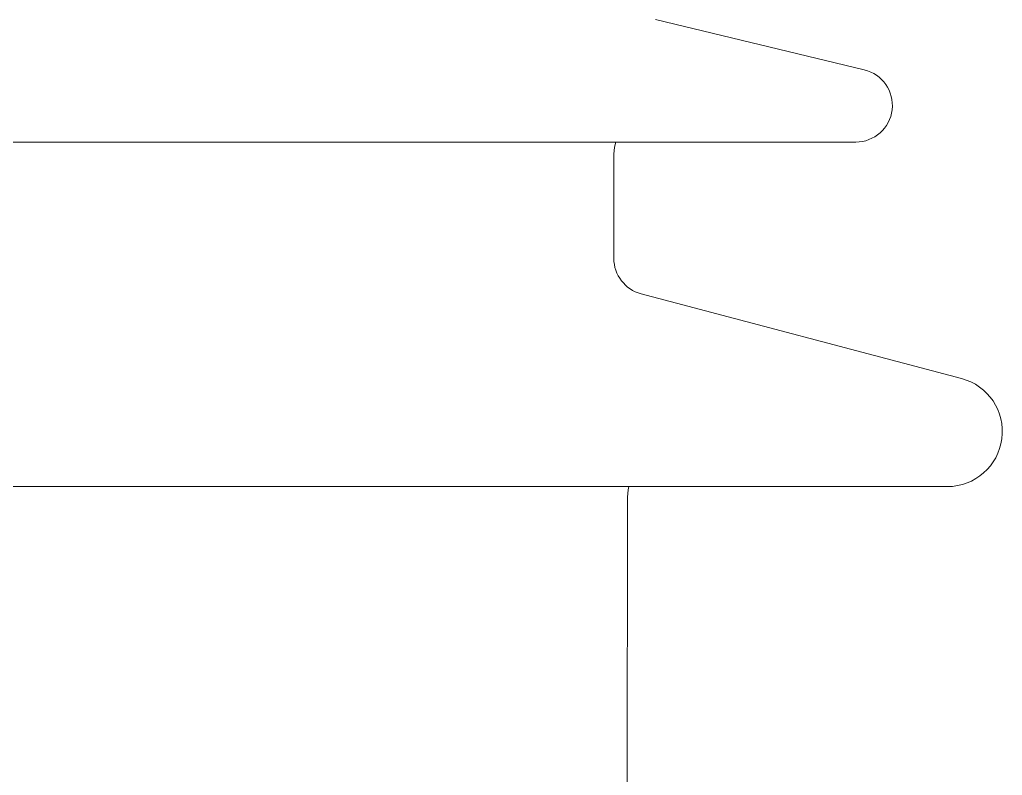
# Model space of a CAD drawing. Header units: millimetres. Extents: x 30710 to 48779, y -19256 to -8564.
# Drawn here: x 33461.3 to 33595.4, y -13407.8 to -13304.7 of the extents above; entities that cross this region are included whole.
import ezdxf

# ---------------------------------------------------------------- set-up
doc = ezdxf.new("R2010")
doc.units = ezdxf.units.MM
doc.header["$LTSCALE"] = 10
doc.layers.add('粗实线', color=4, linetype='Continuous', lineweight=18)

msp = doc.modelspace()

# ---------------------------------------------------------------- linework, layer by layer
at = {"layer": '粗实线'}
for p, q in [((33576.555, -13311.578), (33548.061, -13304.733)), ((33365.052, -13321.44), (33575.387, -13321.44)), ((33542.387, -13337.301), (33542.387, -13323.097)), ((33589.804, -13353.689), (33546.109, -13342.135)), ((33352.552, -13368.44), (33587.887, -13368.44)), ((33544.224, -13415.457), (33544.229, -13369.871))]:
    msp.add_line(p, q, dxfattribs=at)
for points in [[(33542.387, -13323.097), (33542.483, -13322.122), (33542.67, -13321.44)], [(33544.229, -13369.871), (33544.325, -13368.896), (33544.438, -13368.44)]]:
    msp.add_lwpolyline(points, dxfattribs=at)
for centre, radius, start, end in [((33575.387, -13316.44), 5, 270, 76.49205), ((33547.387, -13337.301), 5, 180, 255.18856), ((33587.887, -13360.94), 7.5, 270, 75.18856)]:
    msp.add_arc(centre, radius, start, end, dxfattribs=at)

doc.saveas('drawing.dxf')
